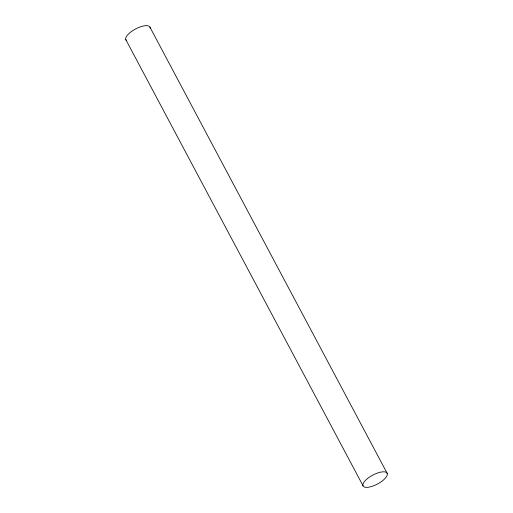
<?xml version="1.0" encoding="UTF-8"?>
<svg xmlns="http://www.w3.org/2000/svg" width="513" height="513" viewBox="0 0 513 513"><rect width="100%" height="100%" fill="white"/><g stroke="black" fill="none" stroke-linecap="round" stroke-linejoin="round"><path stroke-width="0.77" d="M150.001 27.279L387.225 473.435A13.595 5.027 -28 0 1 370.553 486.779A13.595 5.027 -28 0 1 367.558 478.52A13.595 5.027 -28 0 1 387.225 473.435M125.775 39.565L362.999 485.721M126.192 40.232A13.595 5.027 -28 0 1 136.157 28.651A13.595 5.027 -28 0 1 150.117 28.1"/></g></svg>
